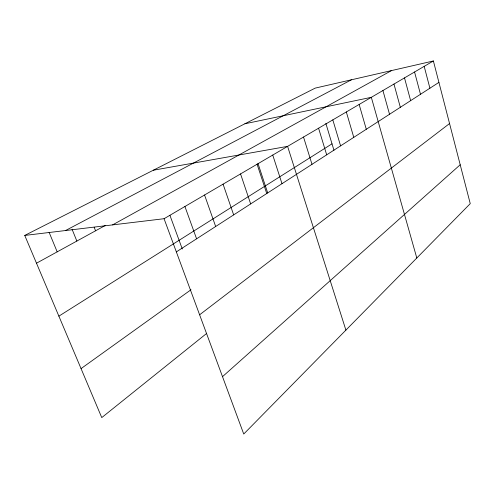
<?xml version="1.0" encoding="UTF-8"?>
<svg xmlns="http://www.w3.org/2000/svg" width="495" height="495" viewBox="0 0 495 495"><rect width="100%" height="100%" fill="white"/><g stroke="black" fill="none" stroke-linecap="round" stroke-linejoin="round"><path stroke-width="0.74" d="M222.509 376.658L460.202 164.761M206.44 333.593L101.76 417.594L24.75 235.428L315.216 88.11L433.385 60.972L470.25 203.643L243.738 434.028L164.062 218.716L24.75 235.428M199.615 314.795L449.553 123.546M81.05 368.608L191.002 289.748M176.338 251.893L438.923 82.387M58.874 316.156L332.009 143.828M164.062 218.716L433.385 60.972M112.594 224.891L391.489 70.593M36.494 263.204L105.472 225.361M65.544 230.534L351.419 79.794M244.901 123.775L371.324 97.323L416.802 258.006M153.345 170.212L287.595 146.359L345.9 330.115M49.116 232.347L57.185 251.85M72.035 229.166L76.849 241.065M94.174 227.279L95.566 230.794M169.909 215.294L182.29 248.979M184.926 206.495L196.589 238.819M204.559 194.999L215.665 226.506M223.072 184.152L233.659 214.892M240.551 173.918L250.662 203.915M257.078 164.235L266.749 193.526M257.988 163.468L267.715 192.97M272.745 155.059L282.002 183.682M303.522 137.035L311.999 164.315M318.576 128.217L326.681 154.836M325.852 123.391L333.946 150.239M332.819 119.87L340.585 145.864M346.327 111.963L353.77 137.356M359.141 104.457L366.288 129.269M382.92 90.529L389.528 114.271M393.964 84.057L400.331 107.297M404.502 77.888L410.64 100.64M414.562 71.992L420.49 94.285M424.184 66.361L429.907 88.203"/></g></svg>
